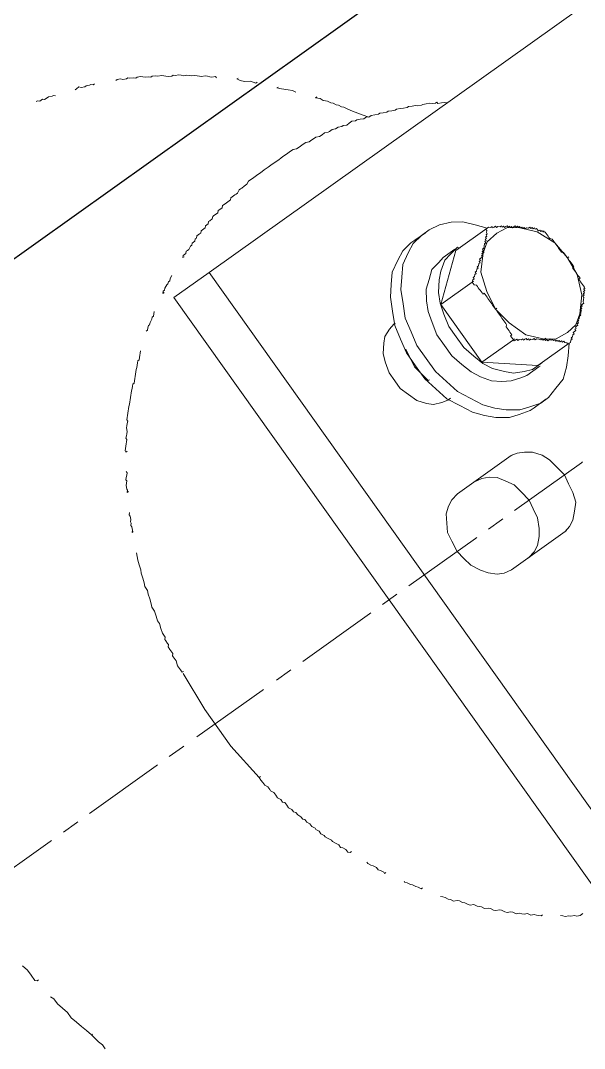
# Model space of a CAD drawing. Header units: feet. Extents: x 2321988 to 2329858, y 6722724 to 6730499.
# Drawn here: x 2326070.971 to 2326071.256, y 6726843.012 to 6726843.532 of the extents above; entities that cross this region are included whole.
import ezdxf

# ---------------------------------------------------------------- set-up
doc = ezdxf.new("R2010")
doc.units = ezdxf.units.FT
doc.header["$MEASUREMENT"] = 0
doc.layers.add('C-BESS-EQUIPMENT', color=255, linetype='Continuous')

# ---------------------------------------------------------------- blocks, each defined once
blk = doc.blocks.new('Midpoint Site Plan$0$A$C71e53a02')
at = {"lineweight": 9}
for points in [[(14.8607, 3.6592), (14.8509, 3.6689), (14.8412, 3.6689), (14.8217, 3.6787), (14.812, 3.6787), (14.7925, 3.6787), (14.7827, 3.6884), (14.7632, 3.6884), (14.7535, 3.6982), (14.7438, 3.6982), (14.7535, 3.6982)], [(15.0946, 3.5812), (15.0848, 3.5812), (15.0751, 3.591), (15.0653, 3.591), (15.0458, 3.6007), (15.0361, 3.6007), (15.0166, 3.6105), (15.0069, 3.6202), (14.9874, 3.6202), (14.9776, 3.6202), (14.9874, 3.6202)], [(15.7182, 3.1817), (15.7182, 3.1914), (15.6987, 3.2012), (15.689, 3.2109), (15.6792, 3.2207), (15.6695, 3.2304), (15.65, 3.2402), (15.6403, 3.2499), (15.6305, 3.2596), (15.6208, 3.2694), (15.6013, 3.2791), (15.5915, 3.2889), (15.5818, 3.2986), (15.5623, 3.3084), (15.5526, 3.3181), (15.5428, 3.3279), (15.5233, 3.3376), (15.5136, 3.3473), (15.5038, 3.3473), (15.4844, 3.3571), (15.4746, 3.3668), (15.4649, 3.3766), (15.4551, 3.3863), (15.4356, 3.3961), (15.4259, 3.4058), (15.4064, 3.4156), (15.3967, 3.4156), (15.3869, 3.4253), (15.3674, 3.4351), (15.3577, 3.4448), (15.3479, 3.4545), (15.3284, 3.4643), (15.3187, 3.4643), (15.3089, 3.474), (15.2895, 3.4838), (15.2797, 3.4935), (15.27, 3.4935), (15.2505, 3.5033), (15.2407, 3.513), (15.2212, 3.5228), (15.2115, 3.5228), (15.2212, 3.5228)], [(15.2115, 3.5228), (15.2115, 3.5228)], [(15.9034, 3.016), (15.8936, 3.016), (15.8741, 3.0453), (15.8449, 3.0648), (15.8254, 3.0842), (15.8157, 3.1037), (15.8254, 3.1037)], [(16.0593, 2.8309), (16.0495, 2.8504), (16.0301, 2.8699), (16.0008, 2.8991), (15.9813, 2.9186), (15.9911, 2.9186)], [(16.3321, 2.4508), (16.3127, 2.48), (16.2932, 2.5093), (16.2737, 2.5385), (16.2542, 2.5677), (16.2444, 2.5872), (16.2347, 2.597), (16.225, 2.6165), (16.2152, 2.6262), (16.2055, 2.6457), (16.1957, 2.6554), (16.186, 2.6749), (16.1762, 2.6847), (16.1665, 2.6944), (16.1567, 2.7139), (16.1372, 2.7334), (16.147, 2.7334)], [(15.6792, 2.558), (15.6598, 2.558), (15.6305, 2.558), (15.6013, 2.558), (15.5818, 2.558), (15.5623, 2.558), (15.5526, 2.558), (15.5428, 2.558), (15.5233, 2.558), (15.5136, 2.558), (15.4941, 2.5482), (15.4844, 2.5482), (15.4746, 2.5482), (15.4551, 2.5482), (15.4454, 2.5482), (15.4356, 2.5482), (15.4161, 2.5385), (15.4064, 2.5385), (15.3967, 2.5385), (15.3772, 2.5385), (15.3674, 2.5385), (15.3577, 2.5288), (15.3382, 2.5288), (15.3284, 2.5288), (15.3187, 2.5288), (15.2992, 2.5288), (15.2895, 2.519), (15.2797, 2.519), (15.2602, 2.519), (15.2505, 2.5093), (15.2407, 2.5093), (15.2212, 2.5093), (15.2115, 2.5093), (15.2018, 2.4995), (15.1823, 2.4995), (15.1725, 2.4995), (15.1628, 2.4898), (15.1433, 2.4898), (15.1335, 2.48), (15.1238, 2.48), (15.1043, 2.48), (15.0946, 2.4703), (15.0848, 2.4703), (15.0653, 2.4703), (15.0556, 2.4605), (15.0458, 2.4605), (15.0361, 2.4508), (15.0166, 2.4508), (15.0069, 2.4411), (14.9971, 2.4411), (14.9776, 2.4313), (14.9679, 2.4313), (14.9581, 2.4313), (14.9484, 2.4216), (14.9289, 2.4216), (14.9192, 2.4118), (14.9289, 2.4118)], [(16.7707, 2.2462), (16.7609, 2.2559), (16.7414, 2.2656), (16.7219, 2.2754), (16.7219, 2.2851), (16.7122, 2.2851), (16.6927, 2.2949), (16.683, 2.3046), (16.6635, 2.3144), (16.644, 2.3241), (16.6342, 2.3241), (16.6147, 2.3339), (16.605, 2.3436), (16.5855, 2.3533), (16.566, 2.3631), (16.5563, 2.3631), (16.5368, 2.3728), (16.5173, 2.3826), (16.4978, 2.3923), (16.4881, 2.3923), (16.4686, 2.4021), (16.4491, 2.4118), (16.4393, 2.4118), (16.4198, 2.4216), (16.4004, 2.4313), (16.3906, 2.4313), (16.3711, 2.4411), (16.3516, 2.4508), (16.3321, 2.4508), (16.3224, 2.4605), (16.3029, 2.4605), (16.2834, 2.4703), (16.2639, 2.48), (16.2542, 2.48), (16.2347, 2.4898), (16.2152, 2.4898), (16.1957, 2.4898), (16.1762, 2.4995), (16.1665, 2.4995), (16.147, 2.5093), (16.1275, 2.5093), (16.108, 2.519), (16.0885, 2.519), (16.0788, 2.519), (16.0593, 2.5288), (16.0398, 2.5288), (16.0203, 2.5288), (16.0008, 2.5385), (15.9911, 2.5385), (15.9716, 2.5385), (15.9521, 2.5385), (15.9326, 2.5482), (15.9131, 2.5482), (15.9034, 2.5482), (15.8839, 2.5482), (15.8644, 2.5482), (15.8449, 2.558), (15.8254, 2.558), (15.8059, 2.558), (15.7962, 2.558), (15.7767, 2.558), (15.7572, 2.558), (15.7377, 2.558), (15.7182, 2.558), (15.6792, 2.558), (15.689, 2.558)], [(14.9192, 2.4118), (14.9192, 2.4118)], [(14.8022, 2.3631), (14.7827, 2.3533), (14.773, 2.3436), (14.7632, 2.3436), (14.7535, 2.3339), (14.7438, 2.3339), (14.7243, 2.3241), (14.7145, 2.3144), (14.7048, 2.3144), (14.695, 2.3046), (14.7048, 2.3046)], [(14.8022, 2.3631), (14.8022, 2.3631)], [(14.5878, 2.2462), (14.5781, 2.2364), (14.5684, 2.2267), (14.5586, 2.2267), (14.5489, 2.2169), (14.5294, 2.2072), (14.5196, 2.1974), (14.5099, 2.1974), (14.5001, 2.1877), (14.4904, 2.1779), (14.4806, 2.1779), (14.4904, 2.1779)], [(15.0069, 2.2462), (14.9971, 2.2462), (14.734, 2.2462), (14.734, -2.2559), (14.7438, -2.2559)], [(21.8184, 2.2462), (21.8087, 2.2462), (14.9971, 2.2462), (14.9971, -2.2559), (15.0069, -2.2559), (14.9971, -2.2559), (14.734, -2.2559)], [(14.3832, 2.1), (14.3735, 2.0902), (14.3637, 2.0805), (14.354, 2.0708), (14.3442, 2.061), (14.3345, 2.061), (14.3247, 2.0513), (14.315, 2.0415), (14.3052, 2.0318), (14.2955, 2.022), (14.2858, 2.0123), (14.276, 2.0025), (14.2663, 1.9928), (14.2565, 1.983), (14.2468, 1.9733), (14.237, 1.9636), (14.2273, 1.9636), (14.2175, 1.9538), (14.2078, 1.9441), (14.1981, 1.9343), (14.1883, 1.9246), (14.1786, 1.9148), (14.1688, 1.9051), (14.1591, 1.8953), (14.1493, 1.8856), (14.1396, 1.8759), (14.1298, 1.8661), (14.1201, 1.8564), (14.1103, 1.8466), (14.1006, 1.8369), (14.0909, 1.8271), (14.0811, 1.8174), (14.0714, 1.8076), (14.0714, 1.7979), (14.0616, 1.7882), (14.0519, 1.7784), (14.0421, 1.7687), (14.0324, 1.7492), (14.0226, 1.7394), (14.0129, 1.7297), (14.0032, 1.7199), (14.0032, 1.7102), (13.9934, 1.7005), (13.9837, 1.6907), (13.9739, 1.681), (13.9642, 1.6712), (13.9544, 1.6615), (13.9544, 1.6517), (13.9642, 1.6517)], [(14.3832, 2.1), (14.3832, 2.1)], [(16.1275, 1.681), (16.0983, 1.681), (16.0301, 1.6712), (15.9716, 1.642), (15.9034, 1.603), (15.8547, 1.5445), (15.8059, 1.4861), (15.767, 1.4081), (15.728, 1.3302), (15.7085, 1.2425), (15.689, 1.1547), (15.689, 1.0573), (15.689, 0.9599), (15.7085, 0.8722), (15.728, 0.7844), (15.767, 0.7065), (15.8059, 0.6285), (15.8547, 0.5701), (15.9034, 0.5213), (15.9716, 0.4726), (16.0301, 0.4531), (16.0983, 0.4336), (16.1275, 0.4336), (16.2055, 0.4336), (16.2152, 0.4336)], [(16.2932, 1.4861), (16.527, 1.4861), (16.4783, 1.5445), (16.4296, 1.603), (16.3711, 1.642), (16.3029, 1.6712), (16.2347, 1.681), (16.1762, 1.681), (16.108, 1.6712), (16.0495, 1.642), (15.9813, 1.603), (15.9326, 1.5445), (15.8839, 1.4861), (15.8449, 1.4081), (15.8059, 1.3302), (15.7864, 1.2425), (15.767, 1.1547), (15.767, 1.0573), (15.767, 0.9599), (15.7864, 0.8722), (15.8059, 0.7844), (15.8449, 0.7065), (15.8839, 0.6285), (15.9326, 0.5701), (15.9813, 0.5213), (16.0495, 0.4726), (16.108, 0.4531), (16.1762, 0.4336), (16.2347, 0.4336), (16.3029, 0.4531), (16.3711, 0.4726), (16.4296, 0.5213), (16.4783, 0.5701), (16.527, 0.6285), (16.5368, 0.6285), (16.527, 0.6285), (16.2932, 0.6285), (16.0301, 0.8429), (16.0398, 0.8429)], [(16.2055, 1.681), (16.1275, 1.681), (16.1372, 1.681)], [(13.8862, 1.5543), (13.8862, 1.5445), (13.8765, 1.5348), (13.8667, 1.525), (13.857, 1.5153), (13.857, 1.5056), (13.8472, 1.4958), (13.8375, 1.4861), (13.8278, 1.4666), (13.8278, 1.4568), (13.818, 1.4471), (13.8278, 1.4471)], [(16.2932, 1.4958), (16.2055, 1.4958), (16.2152, 1.4958), (16.2055, 1.4958), (16.1665, 1.4861), (16.108, 1.4763), (16.0593, 1.4373), (16.0106, 1.3984), (15.9716, 1.3399), (15.9424, 1.2814), (15.9229, 1.2132), (15.9034, 1.1353), (15.9034, 1.0573), (15.9034, 0.9793), (15.9229, 0.9014), (15.9424, 0.8332), (15.9716, 0.7747), (16.0106, 0.7162), (16.0593, 0.6773), (16.108, 0.648), (16.1665, 0.6285), (16.2055, 0.6188), (16.2932, 0.6188), (16.3029, 0.6188)], [(16.3224, 0.6285), (16.3127, 0.6285), (16.2542, 0.6285), (16.2055, 0.648), (16.147, 0.6773), (16.108, 0.7162), (16.0593, 0.7747), (16.0301, 0.8332), (16.0106, 0.9014), (15.9911, 0.9793), (15.9911, 1.0573), (15.9911, 1.1353), (16.0106, 1.2132), (16.0301, 1.2814), (16.0593, 1.3399), (16.108, 1.3984), (16.147, 1.4373), (16.2055, 1.4763), (16.2542, 1.4861), (16.3127, 1.4958), (16.3224, 1.4861), (16.3321, 1.4861)], [(16.3029, 1.4861), (16.2932, 1.4861), (16.0301, 1.2717), (16.2639, 1.2717), (16.2737, 1.2717), (16.2639, 1.2717)], [(16.7901, 1.2717), (16.7901, 1.2814), (16.7804, 1.2814), (16.7804, 1.2912), (16.7707, 1.2912), (16.7707, 1.3009), (16.7707, 1.3107), (16.7609, 1.3107), (16.7609, 1.3204), (16.7512, 1.3204), (16.7512, 1.3302), (16.7414, 1.3302), (16.7414, 1.3399), (16.7317, 1.3399), (16.7219, 1.3496), (16.7122, 1.3496), (16.7122, 1.3594), (16.7024, 1.3594), (16.7024, 1.3691), (16.6927, 1.3691), (16.6927, 1.3789), (16.683, 1.3789), (16.683, 1.3886), (16.6732, 1.3886), (16.6732, 1.3984), (16.6635, 1.3984), (16.6537, 1.3984), (16.6537, 1.4081), (16.644, 1.4081), (16.644, 1.4179), (16.6342, 1.4179), (16.6342, 1.4276), (16.6245, 1.4276), (16.6147, 1.4276), (16.6147, 1.4373), (16.605, 1.4373), (16.605, 1.4471), (16.5953, 1.4471), (16.5855, 1.4568), (16.5758, 1.4568), (16.5758, 1.4666), (16.566, 1.4666), (16.5563, 1.4666), (16.5563, 1.4763), (16.5465, 1.4763), (16.5368, 1.4861), (16.527, 1.4861), (16.5368, 1.4861), (16.527, 1.4861), (16.5173, 1.4861), (16.5173, 1.4763), (16.5075, 1.4666), (16.5075, 1.4568), (16.4978, 1.4568), (16.4978, 1.4471), (16.4881, 1.4471), (16.4881, 1.4373), (16.4783, 1.4373), (16.4783, 1.4276), (16.4686, 1.4276), (16.4686, 1.4179), (16.4588, 1.4179), (16.4491, 1.4081), (16.4393, 1.3984), (16.4296, 1.3984), (16.4296, 1.3886), (16.4198, 1.3886), (16.4198, 1.3789), (16.4296, 1.3789), (16.4198, 1.3789), (16.4783, 1.4179), (16.5563, 1.4276), (16.6245, 1.4179), (16.683, 1.3789), (16.7609, 1.2912), (16.8096, 1.1742), (16.8194, 1.0573), (16.8096, 0.9404), (16.8096, 0.9306), (16.8096, 0.9209), (16.8096, 0.9111), (16.7999, 0.9111), (16.7999, 0.9014), (16.7999, 0.8916), (16.7999, 0.8819), (16.7999, 0.8722), (16.7999, 0.8624), (16.7999, 0.8527), (16.7901, 0.8429)], [(16.4783, 1.4373), (16.4783, 1.4373)], [(16.4783, 1.4373), (16.4783, 1.4373)], [(16.4783, 1.4373), (16.4783, 1.4373)], [(16.4783, 1.4373), (16.4783, 1.4373)], [(16.4783, 1.4373), (16.4783, 1.4373)], [(16.4783, 1.4373), (16.4783, 1.4373)], [(16.4783, 1.4373), (16.4783, 1.4373)], [(16.4783, 1.4373), (16.4783, 1.4373)], [(16.4881, 1.4471), (16.4881, 1.4471)], [(16.4881, 1.4471), (16.4881, 1.4471)], [(16.4881, 1.4471), (16.4881, 1.4471)], [(16.4881, 1.4471), (16.4881, 1.4471)], [(16.4881, 1.4471), (16.4881, 1.4471)], [(16.4881, 1.4471), (16.4881, 1.4471)], [(16.4881, 1.4471), (16.4881, 1.4471)], [(16.4881, 1.4471), (16.4881, 1.4471)], [(16.4881, 1.4471), (16.4881, 1.4471)], [(16.4881, 1.4373), (16.4881, 1.4373)], [(16.4978, 1.4568), (16.4978, 1.4568)], [(16.4978, 1.4568), (16.4978, 1.4568)], [(16.4978, 1.4568), (16.4978, 1.4568)], [(16.4978, 1.4568), (16.4978, 1.4568)], [(16.4978, 1.4568), (16.4978, 1.4568)], [(16.4978, 1.4568), (16.4978, 1.4568)], [(16.4978, 1.4568), (16.4978, 1.4568)], [(16.4978, 1.4568), (16.4978, 1.4568)], [(16.4978, 1.4568), (16.4978, 1.4568)], [(16.4978, 1.4568), (16.4978, 1.4568)], [(16.4978, 1.4471), (16.4978, 1.4471)], [(16.5075, 1.4666), (16.5075, 1.4666)], [(16.5075, 1.4666), (16.5075, 1.4666)], [(16.5075, 1.4666), (16.5075, 1.4666)], [(16.5075, 1.4666), (16.5075, 1.4666)], [(16.5075, 1.4666), (16.5075, 1.4666)], [(16.5075, 1.4666), (16.5075, 1.4666)], [(16.5075, 1.4666), (16.5075, 1.4666)], [(16.5173, 1.4763), (16.5173, 1.4763)], [(16.5173, 1.4763), (16.5173, 1.4763)], [(16.5173, 1.4763), (16.5173, 1.4763)], [(16.5173, 1.4763), (16.5173, 1.4763)], [(16.5173, 1.4763), (16.5173, 1.4763)], [(16.527, 1.4861), (16.527, 1.4861)], [(16.527, 1.4861), (16.527, 1.4861)], [(16.5465, 1.4763), (16.5465, 1.4763)], [(16.5563, 1.4763), (16.5563, 1.4763)], [(16.566, 1.4666), (16.566, 1.4666)], [(16.566, 1.4666), (16.566, 1.4666)], [(16.566, 1.4666), (16.566, 1.4666)], [(16.5758, 1.4568), (16.5758, 1.4568)], [(16.5855, 1.4568), (16.5855, 1.4568)], [(16.5855, 1.4568), (16.5855, 1.4568)], [(16.5855, 1.4568), (16.5855, 1.4568)], [(16.5953, 1.4471), (16.5953, 1.4471)], [(16.5953, 1.4471), (16.5953, 1.4471)], [(16.5953, 1.4471), (16.5953, 1.4471)], [(16.605, 1.4471), (16.605, 1.4471)], [(16.605, 1.4373), (16.605, 1.4373)], [(16.6147, 1.4373), (16.6147, 1.4373)], [(16.6147, 1.4373), (16.6147, 1.4373)], [(16.7999, 0.8429), (16.7901, 0.8429), (16.7901, 0.8332), (16.7804, 0.8332), (16.7804, 0.8234), (16.7707, 0.8234), (16.7707, 0.8137), (16.7609, 0.8137), (16.7609, 0.8039), (16.7512, 0.7942), (16.7414, 0.7844), (16.7414, 0.7747), (16.7317, 0.7747), (16.7219, 0.7747), (16.7219, 0.765), (16.7122, 0.765), (16.7122, 0.7552), (16.7024, 0.7552), (16.7024, 0.7455), (16.6927, 0.7455), (16.6927, 0.7357), (16.683, 0.7357), (16.6927, 0.7357), (16.683, 0.7357), (16.6245, 0.6967), (16.5563, 0.687), (16.4783, 0.6967), (16.4198, 0.7357), (16.4296, 0.7357), (16.4198, 0.7357), (16.3419, 0.8234), (16.3029, 0.9404), (16.2834, 1.0573), (16.2932, 1.0573), (16.2834, 1.0573), (16.3029, 1.1742), (16.3419, 1.2912), (16.4198, 1.3789), (16.4101, 1.3789), (16.4101, 1.3691), (16.4004, 1.3691), (16.4004, 1.3594), (16.3906, 1.3594), (16.3809, 1.3594), (16.3809, 1.3496), (16.3711, 1.3496), (16.3711, 1.3399), (16.3614, 1.3399), (16.3516, 1.3302), (16.3419, 1.3302), (16.3419, 1.3204), (16.3321, 1.3204), (16.3224, 1.3107), (16.3127, 1.3107), (16.3127, 1.3009), (16.3029, 1.3009), (16.2932, 1.2912), (16.2834, 1.2912), (16.2834, 1.2814), (16.2737, 1.2814), (16.2639, 1.2717), (16.2639, 1.2619), (16.2639, 1.2522), (16.2737, 1.2425), (16.2737, 1.2327), (16.2737, 1.223), (16.2737, 1.2132), (16.2737, 1.2035), (16.2737, 1.1937), (16.2737, 1.184), (16.2737, 1.1742), (16.2834, 1.1742), (16.2834, 1.1645), (16.2834, 1.1547), (16.2834, 1.145), (16.2834, 1.1353), (16.2834, 1.1255), (16.2834, 1.1158), (16.2834, 1.106), (16.2834, 1.0963), (16.2834, 1.0865), (16.2834, 1.0768), (16.2834, 1.067), (16.2834, 1.0573), (16.2834, 1.0476), (16.2834, 1.0378), (16.2834, 1.0281), (16.2834, 1.0183), (16.2834, 1.0086), (16.2834, 0.9988), (16.2834, 0.9891), (16.2834, 0.9793), (16.2834, 0.9696), (16.2834, 0.9599), (16.2834, 0.9501), (16.2834, 0.9404), (16.2737, 0.9306), (16.2737, 0.9209), (16.2737, 0.9111), (16.2737, 0.9014), (16.2737, 0.8916), (16.2737, 0.8819), (16.2737, 0.8722), (16.2639, 0.8722), (16.2639, 0.8624), (16.2639, 0.8527), (16.2639, 0.8429), (16.2737, 0.8429), (16.2639, 0.8429), (16.0301, 0.8429), (16.0301, 1.2717), (16.0398, 1.2717)], [(16.4101, 1.3789), (16.4101, 1.3789)], [(16.4101, 1.3789), (16.4101, 1.3789)], [(16.4198, 1.3789), (16.4198, 1.3789)], [(16.4296, 1.3886), (16.4296, 1.3886)], [(16.4296, 1.3886), (16.4296, 1.3886)], [(16.4393, 1.3984), (16.4393, 1.3984)], [(16.4393, 1.3984), (16.4393, 1.3984)], [(16.4393, 1.3984), (16.4393, 1.3984)], [(16.4393, 1.3984), (16.4393, 1.3984)], [(16.4491, 1.4081), (16.4491, 1.4081)], [(16.4491, 1.4081), (16.4491, 1.4081)], [(16.4491, 1.4081), (16.4491, 1.4081)], [(16.4491, 1.4081), (16.4491, 1.4081)], [(16.4491, 1.4081), (16.4491, 1.4081)], [(16.4491, 1.4081), (16.4491, 1.4081)], [(16.4491, 1.4081), (16.4491, 1.4081)], [(16.4588, 1.4179), (16.4588, 1.4179)], [(16.4588, 1.4179), (16.4588, 1.4179)], [(16.4588, 1.4179), (16.4588, 1.4179)], [(16.4588, 1.4179), (16.4588, 1.4179)], [(16.4588, 1.4179), (16.4588, 1.4179)], [(16.4588, 1.4179), (16.4588, 1.4179)], [(16.4588, 1.4179), (16.4588, 1.4179)], [(16.4588, 1.4179), (16.4588, 1.4179)], [(16.4588, 1.4179), (16.4588, 1.4179)], [(16.4686, 1.4276), (16.4686, 1.4276)], [(16.4686, 1.4276), (16.4686, 1.4276)], [(16.4686, 1.4276), (16.4686, 1.4276)], [(16.4686, 1.4276), (16.4686, 1.4276)], [(16.4686, 1.4276), (16.4686, 1.4276)], [(16.4686, 1.4276), (16.4686, 1.4276)], [(16.4686, 1.4276), (16.4686, 1.4276)], [(16.4686, 1.4276), (16.4686, 1.4276)], [(16.4686, 1.4276), (16.4686, 1.4276)], [(16.4783, 1.4276), (16.4783, 1.4276)], [(16.6245, 1.4276), (16.6245, 1.4276)], [(16.6245, 1.4276), (16.6245, 1.4276)], [(16.6245, 1.4276), (16.6245, 1.4276)], [(16.6342, 1.4179), (16.6342, 1.4179)], [(16.6342, 1.4179), (16.6342, 1.4179)], [(16.644, 1.4179), (16.644, 1.4179)], [(16.644, 1.4179), (16.644, 1.4179)], [(16.6537, 1.4081), (16.6537, 1.4081)], [(16.6537, 1.4081), (16.6537, 1.4081)], [(16.6537, 1.4081), (16.6537, 1.4081)], [(16.6635, 1.3984), (16.6635, 1.3984)], [(16.6635, 1.3984), (16.6635, 1.3984)], [(16.6635, 1.3984), (16.6635, 1.3984)], [(16.6635, 1.3984), (16.6635, 1.3984)], [(16.6635, 1.3984), (16.6635, 1.3984)], [(16.6635, 1.3984), (16.6635, 1.3984)], [(16.6635, 1.3984), (16.6635, 1.3984)], [(16.6732, 1.3984), (16.6732, 1.3984)], [(16.6732, 1.3984), (16.6732, 1.3984)], [(16.6732, 1.3886), (16.6732, 1.3886)], [(16.6732, 1.3886), (16.6732, 1.3886)], [(16.6732, 1.3886), (16.6732, 1.3886)], [(16.6732, 1.3886), (16.6732, 1.3886)], [(16.683, 1.3886), (16.683, 1.3886)], [(16.6927, 1.3789), (16.6927, 1.3789)], [(13.7595, 1.3399), (13.7498, 1.3302), (13.7498, 1.3204), (13.74, 1.3009), (13.7303, 1.2912), (13.7303, 1.2814), (13.7206, 1.2717), (13.7206, 1.2619), (13.7108, 1.2425), (13.7011, 1.2327), (13.7108, 1.2327)], [(13.7595, 1.3399), (13.7595, 1.3399)], [(15.728, 1.3399), (15.689, 1.3302), (15.6403, 1.3107), (15.611, 1.2814), (15.5721, 1.2327), (15.5526, 1.184), (15.5331, 1.1158), (15.5331, 1.0573), (15.5331, 0.9988), (15.5526, 0.9404), (15.5721, 0.8819), (15.611, 0.8332), (15.6403, 0.8039), (15.689, 0.7844), (15.728, 0.7747), (15.7377, 0.7747), (15.728, 0.7747)], [(16.3127, 1.3107), (16.3127, 1.3107)], [(16.3224, 1.3107), (16.3224, 1.3107)], [(16.3224, 1.3107), (16.3224, 1.3107)], [(16.3224, 1.3107), (16.3224, 1.3107)], [(16.3321, 1.3204), (16.3321, 1.3204)], [(16.3321, 1.3204), (16.3321, 1.3204)], [(16.3321, 1.3204), (16.3321, 1.3204)], [(16.3419, 1.3302), (16.3419, 1.3302)], [(16.3419, 1.3204), (16.3419, 1.3204)], [(16.3516, 1.3302), (16.3516, 1.3302)], [(16.3516, 1.3302), (16.3516, 1.3302)], [(16.3516, 1.3302), (16.3516, 1.3302)], [(16.3614, 1.3399), (16.3614, 1.3399)], [(16.3614, 1.3399), (16.3614, 1.3399)], [(16.3614, 1.3399), (16.3614, 1.3399)], [(16.3711, 1.3496), (16.3711, 1.3496)], [(16.3711, 1.3399), (16.3711, 1.3399)], [(16.3809, 1.3496), (16.3809, 1.3496)], [(16.3809, 1.3496), (16.3809, 1.3496)], [(16.3906, 1.3594), (16.3906, 1.3594)], [(16.3906, 1.3594), (16.3906, 1.3594)], [(16.3906, 1.3594), (16.3906, 1.3594)], [(16.3906, 1.3594), (16.3906, 1.3594)], [(16.4004, 1.3691), (16.4004, 1.3691)], [(16.4004, 1.3691), (16.4004, 1.3691)], [(16.4004, 1.3691), (16.4004, 1.3691)], [(16.4004, 1.3691), (16.4004, 1.3691)], [(16.4004, 1.3691), (16.4004, 1.3691)], [(16.4004, 1.3691), (16.4004, 1.3691)], [(16.4004, 1.3691), (16.4004, 1.3691)], [(16.4101, 1.3691), (16.4101, 1.3691)], [(16.4101, 1.3691), (16.4101, 1.3691)], [(16.4101, 1.3691), (16.4101, 1.3691)], [(16.6927, 1.3691), (16.6927, 1.3691)], [(16.7024, 1.3691), (16.7024, 1.3691)], [(16.7024, 1.3691), (16.7024, 1.3691)], [(16.7024, 1.3691), (16.7024, 1.3691)], [(16.7122, 1.3594), (16.7122, 1.3594)], [(16.7122, 1.3594), (16.7122, 1.3594)], [(16.7122, 1.3594), (16.7122, 1.3594)], [(16.7122, 1.3594), (16.7122, 1.3594)], [(16.7122, 1.3594), (16.7122, 1.3594)], [(16.7219, 1.3496), (16.7219, 1.3496)], [(16.7219, 1.3496), (16.7219, 1.3496)], [(16.7219, 1.3496), (16.7219, 1.3496)], [(16.7219, 1.3496), (16.7219, 1.3496)], [(16.7219, 1.3496), (16.7219, 1.3496)], [(16.7219, 1.3496), (16.7219, 1.3496)], [(16.7219, 1.3496), (16.7219, 1.3496)], [(16.7219, 1.3496), (16.7219, 1.3496)], [(16.7219, 1.3496), (16.7219, 1.3496)], [(16.7317, 1.3399), (16.7317, 1.3399)], [(16.7317, 1.3399), (16.7317, 1.3399)], [(16.7317, 1.3399), (16.7317, 1.3399)], [(16.7317, 1.3399), (16.7317, 1.3399)], [(16.7317, 1.3399), (16.7317, 1.3399)], [(16.7317, 1.3399), (16.7317, 1.3399)], [(16.7317, 1.3399), (16.7317, 1.3399)], [(16.7317, 1.3399), (16.7317, 1.3399)], [(16.7317, 1.3399), (16.7317, 1.3399)], [(16.7317, 1.3399), (16.7317, 1.3399)], [(16.7414, 1.3302), (16.7414, 1.3302)], [(16.7414, 1.3302), (16.7414, 1.3302)], [(16.7414, 1.3302), (16.7414, 1.3302)], [(16.7414, 1.3302), (16.7414, 1.3302)], [(16.7414, 1.3302), (16.7414, 1.3302)], [(16.7414, 1.3302), (16.7414, 1.3302)], [(16.7414, 1.3302), (16.7414, 1.3302)], [(16.7414, 1.3302), (16.7414, 1.3302)], [(16.7414, 1.3302), (16.7414, 1.3302)], [(16.7512, 1.3204), (16.7512, 1.3204)], [(16.7512, 1.3204), (16.7512, 1.3204)], [(16.7512, 1.3204), (16.7512, 1.3204)], [(16.7512, 1.3204), (16.7512, 1.3204)], [(16.7512, 1.3204), (16.7512, 1.3204)], [(16.7512, 1.3204), (16.7512, 1.3204)], [(16.7512, 1.3204), (16.7512, 1.3204)], [(16.7512, 1.3204), (16.7512, 1.3204)], [(16.7512, 1.3204), (16.7512, 1.3204)], [(16.7512, 1.3204), (16.7512, 1.3204)], [(16.7609, 1.3107), (16.7609, 1.3107)], [(16.7609, 1.3107), (16.7609, 1.3107)], [(16.7609, 1.3107), (16.7609, 1.3107)], [(16.7609, 1.3107), (16.7609, 1.3107)], [(16.7609, 1.3107), (16.7609, 1.3107)], [(16.7609, 1.3107), (16.7609, 1.3107)], [(16.7609, 1.3107), (16.7609, 1.3107)], [(16.7609, 1.3107), (16.7609, 1.3107)], [(16.7609, 1.3107), (16.7609, 1.3107)], [(16.7609, 1.3107), (16.7609, 1.3107)], [(16.2639, 1.2717), (16.2639, 1.2717)], [(16.2639, 1.2619), (16.2639, 1.2619)], [(16.2639, 1.2522), (16.2639, 1.2522)], [(16.2639, 1.2522), (16.2639, 1.2522)], [(16.2932, 1.2912), (16.2932, 1.2912)], [(16.2932, 1.2912), (16.2932, 1.2912)], [(16.2932, 1.2912), (16.2932, 1.2912)], [(16.3029, 1.3009), (16.3029, 1.3009)], [(16.3029, 1.3009), (16.3029, 1.3009)], [(16.3127, 1.3009), (16.3127, 1.3009)], [(16.5368, 0.6285), (16.5465, 0.6383), (16.5563, 0.6383), (16.5563, 0.648), (16.566, 0.648), (16.5758, 0.6578), (16.5855, 0.6578), (16.5855, 0.6675), (16.5953, 0.6675), (16.605, 0.6675), (16.605, 0.6773), (16.6147, 0.6773), (16.6147, 0.687), (16.6245, 0.687), (16.6342, 0.687), (16.6342, 0.6967), (16.644, 0.6967), (16.644, 0.7065), (16.6537, 0.7065), (16.6537, 0.7162), (16.6635, 0.7162), (16.6732, 0.726), (16.683, 0.726), (16.683, 0.7357), (16.7609, 0.8234), (16.8096, 0.9404), (16.8096, 0.9501), (16.8096, 0.9599), (16.8096, 0.9696), (16.8096, 0.9793), (16.8096, 0.9891), (16.8194, 0.9891), (16.8194, 0.9988), (16.8194, 1.0086), (16.8194, 1.0183), (16.8194, 1.0281), (16.8194, 1.0378), (16.8194, 1.0476), (16.8194, 1.0573), (16.8291, 1.0573), (16.8194, 1.0573), (16.8194, 1.067), (16.8194, 1.0768), (16.8194, 1.0865), (16.8194, 1.0963), (16.8096, 1.106), (16.8096, 1.1158), (16.8096, 1.1255), (16.8096, 1.1353), (16.8096, 1.145), (16.8096, 1.1547), (16.8096, 1.1645), (16.8096, 1.1742), (16.8096, 1.184), (16.8096, 1.1937), (16.8096, 1.2035), (16.7999, 1.2132), (16.7999, 1.223), (16.7999, 1.2327), (16.7999, 1.2425), (16.7999, 1.2522), (16.7999, 1.2619), (16.7901, 1.2717), (16.7999, 1.2717)], [(16.7707, 1.3009), (16.7707, 1.3009)], [(16.7707, 1.3009), (16.7707, 1.3009)], [(16.7707, 1.3009), (16.7707, 1.3009)], [(16.7707, 1.3009), (16.7707, 1.3009)], [(16.7707, 1.3009), (16.7707, 1.3009)], [(16.7707, 1.3009), (16.7707, 1.3009)], [(16.7707, 1.3009), (16.7707, 1.3009)], [(16.7707, 1.3009), (16.7707, 1.3009)], [(16.7804, 1.2912), (16.7804, 1.2912)], [(16.7804, 1.2912), (16.7804, 1.2912)], [(16.7804, 1.2912), (16.7804, 1.2912)], [(16.7804, 1.2912), (16.7804, 1.2912)], [(16.7804, 1.2814), (16.7804, 1.2814)], [(16.7901, 1.2814), (16.7901, 1.2814)], [(16.7901, 1.2814), (16.7901, 1.2814)], [(16.7901, 1.2717), (16.7901, 1.2717)], [(16.7999, 1.2619), (16.7999, 1.2619)], [(16.7999, 1.2522), (16.7999, 1.2522)], [(16.7999, 1.2522), (16.7999, 1.2522)], [(13.7011, 1.2327), (13.7011, 1.2327)], [(16.2737, 1.2425), (16.2737, 1.2425)], [(16.2737, 1.2425), (16.2737, 1.2425)], [(16.2737, 1.2327), (16.2737, 1.2327)], [(16.2737, 1.223), (16.2737, 1.223)], [(16.2737, 1.223), (16.2737, 1.223)], [(16.2737, 1.2132), (16.2737, 1.2132)], [(16.2737, 1.2132), (16.2737, 1.2132)], [(16.2737, 1.2035), (16.2737, 1.2035)], [(16.2737, 1.2035), (16.2737, 1.2035)], [(16.2737, 1.1937), (16.2737, 1.1937)], [(16.2737, 1.1937), (16.2737, 1.1937)], [(16.7999, 1.2425), (16.7999, 1.2425)], [(16.7999, 1.2425), (16.7999, 1.2425)], [(16.7999, 1.2327), (16.7999, 1.2327)], [(16.7999, 1.223), (16.7999, 1.223)], [(16.7999, 1.223), (16.7999, 1.223)], [(16.7999, 1.2132), (16.7999, 1.2132)], [(16.7999, 1.2132), (16.7999, 1.2132)], [(16.8096, 1.2035), (16.8096, 1.2035)], [(16.8096, 1.2035), (16.8096, 1.2035)], [(16.8096, 1.1937), (16.8096, 1.1937)], [(16.8096, 1.1937), (16.8096, 1.1937)], [(15.6987, 1.1742), (15.6792, 1.0573), (15.6987, 0.9404), (15.7085, 0.9404)], [(16.2737, 1.184), (16.2737, 1.184)], [(16.2737, 1.184), (16.2737, 1.184)], [(16.2834, 1.1742), (16.2834, 1.1742)], [(16.2834, 1.1645), (16.2834, 1.1645)], [(16.2834, 1.1645), (16.2834, 1.1645)], [(16.2834, 1.1547), (16.2834, 1.1547)], [(16.2834, 1.1547), (16.2834, 1.1547)], [(16.2834, 1.145), (16.2834, 1.145)], [(16.2834, 1.1353), (16.2834, 1.1353)], [(16.2834, 1.1353), (16.2834, 1.1353)], [(16.2834, 1.1255), (16.2834, 1.1255)], [(16.2834, 1.1255), (16.2834, 1.1255)], [(16.8096, 1.184), (16.8096, 1.184)], [(16.8096, 1.184), (16.8096, 1.184)], [(16.8096, 1.1742), (16.8096, 1.1742)], [(16.8096, 1.1742), (16.8096, 1.1742)], [(16.8096, 1.1645), (16.8096, 1.1645)], [(16.8096, 1.1645), (16.8096, 1.1645)], [(16.8096, 1.1547), (16.8096, 1.1547)], [(16.8096, 1.1547), (16.8096, 1.1547)], [(16.8096, 1.145), (16.8096, 1.145)], [(16.8096, 1.1353), (16.8096, 1.1353)], [(16.8096, 1.1353), (16.8096, 1.1353)], [(16.8096, 1.1255), (16.8096, 1.1255)], [(16.8096, 1.1255), (16.8096, 1.1255)], [(13.6523, 1.1158), (13.6426, 1.0963), (13.6329, 1.0768), (13.6231, 1.0476), (13.6134, 1.0183), (13.6036, 0.9988), (13.5939, 0.9696), (13.5841, 0.9404), (13.5744, 0.9209), (13.5744, 0.8916), (13.5646, 0.8722), (13.5549, 0.8429), (13.5452, 0.8137), (13.5354, 0.7942), (13.5354, 0.765), (13.5257, 0.7357), (13.5159, 0.7065), (13.5159, 0.687), (13.5062, 0.6578), (13.4964, 0.6285), (13.4964, 0.5993), (13.4867, 0.5896), (13.4867, 0.5798), (13.4867, 0.5603), (13.4867, 0.5506), (13.4769, 0.5408), (13.4769, 0.5213), (13.4769, 0.5116), (13.4769, 0.4921), (13.4672, 0.4824), (13.4672, 0.4726), (13.4672, 0.4531), (13.4672, 0.4434), (13.4575, 0.4142), (13.4575, 0.3849), (13.4575, 0.3654), (13.4672, 0.3654)], [(16.2834, 1.1158), (16.2834, 1.1158)], [(16.2834, 1.1158), (16.2834, 1.1158)], [(16.2834, 1.106), (16.2834, 1.106)], [(16.2834, 1.0963), (16.2834, 1.0963)], [(16.8096, 1.1158), (16.8096, 1.1158)], [(16.8096, 1.1158), (16.8096, 1.1158)], [(16.8096, 1.106), (16.8096, 1.106)], [(16.8194, 1.0963), (16.8194, 1.0963)], [(16.2834, 1.0476), (16.2834, 1.0476)], [(16.2834, 1.0378), (16.2834, 1.0378)], [(16.2834, 1.0378), (16.2834, 1.0378)], [(16.2834, 1.0281), (16.2834, 1.0281)], [(16.2834, 1.0281), (16.2834, 1.0281)], [(16.2834, 1.0183), (16.2834, 1.0183)], [(16.2834, 1.0086), (16.2834, 1.0086)], [(16.2834, 1.0086), (16.2834, 1.0086)], [(16.2834, 0.9988), (16.2834, 0.9988)], [(16.2834, 0.9988), (16.2834, 0.9988)], [(16.8194, 1.0476), (16.8194, 1.0476)], [(16.8194, 1.0378), (16.8194, 1.0378)], [(16.8194, 1.0378), (16.8194, 1.0378)], [(16.8194, 1.0281), (16.8194, 1.0281)], [(16.8194, 1.0281), (16.8194, 1.0281)], [(16.8194, 1.0183), (16.8194, 1.0183)], [(16.8194, 1.0086), (16.8194, 1.0086)], [(16.8194, 1.0086), (16.8194, 1.0086)], [(16.8194, 0.9988), (16.8194, 0.9988)], [(16.8194, 0.9988), (16.8194, 0.9988)], [(16.2834, 0.9891), (16.2834, 0.9891)], [(16.2834, 0.9891), (16.2834, 0.9891)], [(16.2834, 0.9793), (16.2834, 0.9793)], [(16.2834, 0.9793), (16.2834, 0.9793)], [(16.2834, 0.9696), (16.2834, 0.9696)], [(16.2834, 0.9696), (16.2834, 0.9696)], [(16.2834, 0.9599), (16.2834, 0.9599)], [(16.2834, 0.9599), (16.2834, 0.9599)], [(16.2834, 0.9501), (16.2834, 0.9501)], [(16.2834, 0.9404), (16.2834, 0.9404)], [(16.2834, 0.9404), (16.2834, 0.9404)], [(16.8096, 0.9793), (16.8096, 0.9793)], [(16.8096, 0.9793), (16.8096, 0.9793)], [(16.8096, 0.9696), (16.8096, 0.9696)], [(16.8096, 0.9696), (16.8096, 0.9696)], [(16.8096, 0.9599), (16.8096, 0.9599)], [(16.8096, 0.9599), (16.8096, 0.9599)], [(16.8096, 0.9501), (16.8096, 0.9501)], [(16.8096, 0.9404), (16.8096, 0.9404)], [(16.8096, 0.9404), (16.8096, 0.9404)], [(16.8194, 0.9891), (16.8194, 0.9891)], [(16.2737, 0.9306), (16.2737, 0.9306)], [(16.2737, 0.9306), (16.2737, 0.9306)], [(16.2737, 0.9209), (16.2737, 0.9209)], [(16.2737, 0.9209), (16.2737, 0.9209)], [(16.2737, 0.9111), (16.2737, 0.9111)], [(16.2737, 0.9111), (16.2737, 0.9111)], [(16.2737, 0.9014), (16.2737, 0.9014)], [(16.2737, 0.9014), (16.2737, 0.9014)], [(16.2737, 0.8916), (16.2737, 0.8916)], [(16.2737, 0.8916), (16.2737, 0.8916)], [(16.2737, 0.8819), (16.2737, 0.8819)], [(16.7999, 0.9014), (16.7999, 0.9014)], [(16.7999, 0.9014), (16.7999, 0.9014)], [(16.7999, 0.8916), (16.7999, 0.8916)], [(16.7999, 0.8916), (16.7999, 0.8916)], [(16.7999, 0.8819), (16.7999, 0.8819)], [(16.8096, 0.9306), (16.8096, 0.9306)], [(16.8096, 0.9306), (16.8096, 0.9306)], [(16.8096, 0.9209), (16.8096, 0.9209)], [(16.8096, 0.9209), (16.8096, 0.9209)], [(16.8096, 0.9111), (16.8096, 0.9111)], [(16.2639, 0.8429), (16.2639, 0.8332), (16.2737, 0.8332), (16.2834, 0.8332), (16.2834, 0.8234), (16.2932, 0.8234), (16.3029, 0.8137), (16.3127, 0.8137), (16.3127, 0.8039), (16.3224, 0.8039), (16.3321, 0.8039), (16.3321, 0.7942), (16.3419, 0.7942), (16.3419, 0.7844), (16.3516, 0.7844), (16.3614, 0.7747), (16.3711, 0.7747), (16.3711, 0.765), (16.3809, 0.765), (16.3906, 0.7552), (16.4004, 0.7455), (16.4101, 0.7455), (16.4101, 0.7357), (16.4198, 0.7357), (16.4198, 0.726), (16.4296, 0.726), (16.4296, 0.7162), (16.4393, 0.7162), (16.4491, 0.7162), (16.4491, 0.7065), (16.4588, 0.7065), (16.4588, 0.6967), (16.4686, 0.6967), (16.4686, 0.687), (16.4783, 0.687), (16.4783, 0.6773), (16.4881, 0.6773), (16.4881, 0.6675), (16.4978, 0.6675), (16.4978, 0.6578), (16.5075, 0.6578), (16.5075, 0.648), (16.5173, 0.6383), (16.5173, 0.6285), (16.527, 0.6285), (16.5368, 0.6285), (16.527, 0.6285)], [(16.2834, 0.8234), (16.2834, 0.8234)], [(16.2932, 0.8234), (16.2932, 0.8234)], [(16.2932, 0.8234), (16.2932, 0.8234)], [(16.2932, 0.8234), (16.2932, 0.8234)], [(16.3029, 0.8137), (16.3029, 0.8137)], [(16.3029, 0.8137), (16.3029, 0.8137)], [(16.3127, 0.8137), (16.3127, 0.8137)], [(16.3127, 0.8137), (16.3127, 0.8137)], [(16.7707, 0.8137), (16.7707, 0.8137)], [(16.7707, 0.8137), (16.7707, 0.8137)], [(16.7707, 0.8137), (16.7707, 0.8137)], [(16.7707, 0.8137), (16.7707, 0.8137)], [(16.7707, 0.8137), (16.7707, 0.8137)], [(16.7804, 0.8332), (16.7804, 0.8332)], [(16.7999, 0.8722), (16.7999, 0.8722)], [(15.7377, 0.7747), (15.7475, 0.7747)], [(16.3224, 0.8039), (16.3224, 0.8039)], [(16.3224, 0.8039), (16.3224, 0.8039)], [(16.3224, 0.8039), (16.3224, 0.8039)], [(16.3321, 0.7942), (16.3321, 0.7942)], [(16.3321, 0.7942), (16.3321, 0.7942)], [(16.3419, 0.7942), (16.3419, 0.7942)], [(16.3419, 0.7942), (16.3419, 0.7942)], [(16.3419, 0.7942), (16.3419, 0.7942)], [(16.3419, 0.7942), (16.3419, 0.7942)], [(16.3419, 0.7942), (16.3419, 0.7942)], [(16.3419, 0.7844), (16.3419, 0.7844)], [(16.3516, 0.7844), (16.3516, 0.7844)], [(16.3516, 0.7844), (16.3516, 0.7844)], [(16.3516, 0.7844), (16.3516, 0.7844)], [(16.3516, 0.7844), (16.3516, 0.7844)], [(16.3516, 0.7844), (16.3516, 0.7844)], [(16.3516, 0.7844), (16.3516, 0.7844)], [(16.3614, 0.7747), (16.3614, 0.7747)], [(16.3614, 0.7747), (16.3614, 0.7747)], [(16.3614, 0.7747), (16.3614, 0.7747)], [(16.3711, 0.7747), (16.3711, 0.7747)], [(16.3711, 0.765), (16.3711, 0.765)], [(16.3809, 0.765), (16.3809, 0.765)], [(16.3809, 0.765), (16.3809, 0.765)], [(16.3809, 0.765), (16.3809, 0.765)], [(16.3906, 0.7552), (16.3906, 0.7552)], [(16.3906, 0.7552), (16.3906, 0.7552)], [(16.3906, 0.7552), (16.3906, 0.7552)], [(16.3906, 0.7552), (16.3906, 0.7552)], [(16.7024, 0.7552), (16.7024, 0.7552)], [(16.7122, 0.7552), (16.7122, 0.7552)], [(16.7122, 0.7552), (16.7122, 0.7552)], [(16.7122, 0.7552), (16.7122, 0.7552)], [(16.7122, 0.7552), (16.7122, 0.7552)], [(16.7122, 0.7552), (16.7122, 0.7552)], [(16.7122, 0.7552), (16.7122, 0.7552)], [(16.7122, 0.7552), (16.7122, 0.7552)], [(16.7122, 0.7552), (16.7122, 0.7552)], [(16.7219, 0.765), (16.7219, 0.765)], [(16.7219, 0.765), (16.7219, 0.765)], [(16.7219, 0.765), (16.7219, 0.765)], [(16.7219, 0.765), (16.7219, 0.765)], [(16.7219, 0.765), (16.7219, 0.765)], [(16.7219, 0.765), (16.7219, 0.765)], [(16.7219, 0.765), (16.7219, 0.765)], [(16.7219, 0.765), (16.7219, 0.765)], [(16.7219, 0.765), (16.7219, 0.765)], [(16.7317, 0.7747), (16.7317, 0.7747)], [(16.7317, 0.7747), (16.7317, 0.7747)], [(16.7317, 0.7747), (16.7317, 0.7747)], [(16.7317, 0.7747), (16.7317, 0.7747)], [(16.7317, 0.7747), (16.7317, 0.7747)], [(16.7317, 0.7747), (16.7317, 0.7747)], [(16.7317, 0.7747), (16.7317, 0.7747)], [(16.7317, 0.7747), (16.7317, 0.7747)], [(16.7317, 0.7747), (16.7317, 0.7747)], [(16.7414, 0.7844), (16.7414, 0.7844)], [(16.7414, 0.7844), (16.7414, 0.7844)], [(16.7414, 0.7844), (16.7414, 0.7844)], [(16.7414, 0.7844), (16.7414, 0.7844)], [(16.7414, 0.7844), (16.7414, 0.7844)], [(16.7414, 0.7844), (16.7414, 0.7844)], [(16.7414, 0.7844), (16.7414, 0.7844)], [(16.7414, 0.7844), (16.7414, 0.7844)], [(16.7414, 0.7844), (16.7414, 0.7844)], [(16.7414, 0.7844), (16.7414, 0.7844)], [(16.7512, 0.7942), (16.7512, 0.7942)], [(16.7512, 0.7942), (16.7512, 0.7942)], [(16.7512, 0.7942), (16.7512, 0.7942)], [(16.7512, 0.7942), (16.7512, 0.7942)], [(16.7512, 0.7942), (16.7512, 0.7942)], [(16.7512, 0.7942), (16.7512, 0.7942)], [(16.7512, 0.7942), (16.7512, 0.7942)], [(16.7512, 0.7942), (16.7512, 0.7942)], [(16.7512, 0.7942), (16.7512, 0.7942)], [(16.7512, 0.7942), (16.7512, 0.7942)], [(16.7512, 0.7942), (16.7512, 0.7942)], [(16.7609, 0.8039), (16.7609, 0.8039)], [(16.7609, 0.8039), (16.7609, 0.8039)], [(16.7609, 0.8039), (16.7609, 0.8039)], [(16.7609, 0.8039), (16.7609, 0.8039)], [(16.7609, 0.8039), (16.7609, 0.8039)], [(16.7609, 0.8039), (16.7609, 0.8039)], [(16.7609, 0.8039), (16.7609, 0.8039)], [(16.7609, 0.8039), (16.7609, 0.8039)], [(16.7609, 0.8039), (16.7609, 0.8039)], [(16.7609, 0.8039), (16.7609, 0.8039)], [(16.7609, 0.8039), (16.7609, 0.8039)], [(16.4004, 0.7455), (16.4004, 0.7455)], [(16.4004, 0.7455), (16.4004, 0.7455)], [(16.4101, 0.7357), (16.4101, 0.7357)], [(16.4198, 0.7357), (16.4198, 0.7357)], [(16.4296, 0.726), (16.4296, 0.726)], [(16.4296, 0.726), (16.4296, 0.726)], [(16.4296, 0.726), (16.4296, 0.726)], [(16.4296, 0.726), (16.4296, 0.726)], [(16.4296, 0.726), (16.4296, 0.726)], [(16.4296, 0.726), (16.4296, 0.726)], [(16.4296, 0.726), (16.4296, 0.726)], [(16.4393, 0.7162), (16.4393, 0.7162)], [(16.4393, 0.7162), (16.4393, 0.7162)], [(16.4393, 0.7162), (16.4393, 0.7162)], [(16.4393, 0.7162), (16.4393, 0.7162)], [(16.4393, 0.7162), (16.4393, 0.7162)], [(16.4393, 0.7162), (16.4393, 0.7162)], [(16.4393, 0.7162), (16.4393, 0.7162)], [(16.4393, 0.7162), (16.4393, 0.7162)], [(16.4393, 0.7162), (16.4393, 0.7162)], [(16.4491, 0.7065), (16.4491, 0.7065)], [(16.4491, 0.7065), (16.4491, 0.7065)], [(16.4491, 0.7065), (16.4491, 0.7065)], [(16.4491, 0.7065), (16.4491, 0.7065)], [(16.4491, 0.7065), (16.4491, 0.7065)], [(16.4491, 0.7065), (16.4491, 0.7065)], [(16.4491, 0.7065), (16.4491, 0.7065)], [(16.4491, 0.7065), (16.4491, 0.7065)], [(16.4588, 0.7065), (16.4588, 0.7065)], [(16.4588, 0.6967), (16.4588, 0.6967)], [(16.4588, 0.6967), (16.4588, 0.6967)], [(16.4588, 0.6967), (16.4588, 0.6967)], [(16.4588, 0.6967), (16.4588, 0.6967)], [(16.4588, 0.6967), (16.4588, 0.6967)], [(16.4588, 0.6967), (16.4588, 0.6967)], [(16.4588, 0.6967), (16.4588, 0.6967)], [(16.4588, 0.6967), (16.4588, 0.6967)], [(16.4686, 0.6967), (16.4686, 0.6967)], [(16.4686, 0.687), (16.4686, 0.687)], [(16.4686, 0.687), (16.4686, 0.687)], [(16.4686, 0.687), (16.4686, 0.687)], [(16.4686, 0.687), (16.4686, 0.687)], [(16.4686, 0.687), (16.4686, 0.687)], [(16.4686, 0.687), (16.4686, 0.687)], [(16.4686, 0.687), (16.4686, 0.687)], [(16.4686, 0.687), (16.4686, 0.687)], [(16.4783, 0.687), (16.4783, 0.687)], [(16.4783, 0.687), (16.4783, 0.687)], [(16.6147, 0.687), (16.6147, 0.687)], [(16.6245, 0.687), (16.6245, 0.687)], [(16.6245, 0.687), (16.6245, 0.687)], [(16.6245, 0.687), (16.6245, 0.687)], [(16.6342, 0.6967), (16.6342, 0.6967)], [(16.6342, 0.6967), (16.6342, 0.6967)], [(16.644, 0.7065), (16.644, 0.7065)], [(16.644, 0.7065), (16.644, 0.7065)], [(16.644, 0.6967), (16.644, 0.6967)], [(16.6537, 0.7065), (16.6537, 0.7065)], [(16.6537, 0.7065), (16.6537, 0.7065)], [(16.6635, 0.7162), (16.6635, 0.7162)], [(16.6635, 0.7162), (16.6635, 0.7162)], [(16.6635, 0.7162), (16.6635, 0.7162)], [(16.6732, 0.726), (16.6732, 0.726)], [(16.683, 0.7357), (16.683, 0.7357)], [(16.6927, 0.7455), (16.6927, 0.7455)], [(16.6927, 0.7455), (16.6927, 0.7455)], [(16.6927, 0.7455), (16.6927, 0.7455)], [(16.6927, 0.7357), (16.6927, 0.7357)], [(16.6927, 0.7357), (16.6927, 0.7357)], [(16.6927, 0.7357), (16.6927, 0.7357)], [(16.7024, 0.7455), (16.7024, 0.7455)], [(16.7024, 0.7455), (16.7024, 0.7455)], [(16.7024, 0.7455), (16.7024, 0.7455)], [(16.7024, 0.7455), (16.7024, 0.7455)], [(16.7024, 0.7455), (16.7024, 0.7455)], [(16.7024, 0.7455), (16.7024, 0.7455)], [(16.7024, 0.7455), (16.7024, 0.7455)], [(16.4783, 0.6773), (16.4783, 0.6773)], [(16.4783, 0.6773), (16.4783, 0.6773)], [(16.4783, 0.6773), (16.4783, 0.6773)], [(16.4783, 0.6773), (16.4783, 0.6773)], [(16.4783, 0.6773), (16.4783, 0.6773)], [(16.4783, 0.6773), (16.4783, 0.6773)], [(16.4783, 0.6773), (16.4783, 0.6773)], [(16.4881, 0.6773), (16.4881, 0.6773)], [(16.4881, 0.6773), (16.4881, 0.6773)], [(16.4881, 0.6675), (16.4881, 0.6675)], [(16.4881, 0.6675), (16.4881, 0.6675)], [(16.4881, 0.6675), (16.4881, 0.6675)], [(16.4881, 0.6675), (16.4881, 0.6675)], [(16.4881, 0.6675), (16.4881, 0.6675)], [(16.4881, 0.6675), (16.4881, 0.6675)], [(16.4881, 0.6675), (16.4881, 0.6675)], [(16.4881, 0.6675), (16.4881, 0.6675)], [(16.4881, 0.6675), (16.4881, 0.6675)], [(16.4978, 0.6675), (16.4978, 0.6675)], [(16.4978, 0.6578), (16.4978, 0.6578)], [(16.4978, 0.6578), (16.4978, 0.6578)], [(16.4978, 0.6578), (16.4978, 0.6578)], [(16.4978, 0.6578), (16.4978, 0.6578)], [(16.4978, 0.6578), (16.4978, 0.6578)], [(16.4978, 0.6578), (16.4978, 0.6578)], [(16.4978, 0.6578), (16.4978, 0.6578)], [(16.4978, 0.6578), (16.4978, 0.6578)], [(16.4978, 0.6578), (16.4978, 0.6578)], [(16.5075, 0.648), (16.5075, 0.648)], [(16.5075, 0.648), (16.5075, 0.648)], [(16.5075, 0.648), (16.5075, 0.648)], [(16.5075, 0.648), (16.5075, 0.648)], [(16.5173, 0.6383), (16.5173, 0.6383)], [(16.5173, 0.6383), (16.5173, 0.6383)], [(16.5173, 0.6383), (16.5173, 0.6383)], [(16.5173, 0.6383), (16.5173, 0.6383)], [(16.5173, 0.6383), (16.5173, 0.6383)], [(16.527, 0.6285), (16.527, 0.6285)], [(16.527, 0.6285), (16.527, 0.6285)], [(16.5368, 0.6285), (16.5368, 0.6285)], [(16.5465, 0.6383), (16.5465, 0.6383)], [(16.5563, 0.6383), (16.5563, 0.6383)], [(16.5563, 0.6383), (16.5563, 0.6383)], [(16.566, 0.648), (16.566, 0.648)], [(16.566, 0.648), (16.566, 0.648)], [(16.566, 0.648), (16.566, 0.648)], [(16.5758, 0.6578), (16.5758, 0.6578)], [(16.5758, 0.6578), (16.5758, 0.6578)], [(16.5855, 0.6578), (16.5855, 0.6578)], [(16.5855, 0.6578), (16.5855, 0.6578)], [(16.5953, 0.6675), (16.5953, 0.6675)], [(16.5953, 0.6675), (16.5953, 0.6675)], [(16.5953, 0.6675), (16.5953, 0.6675)], [(16.605, 0.6773), (16.605, 0.6773)], [(16.605, 0.6773), (16.605, 0.6773)], [(16.605, 0.6773), (16.605, 0.6773)], [(16.605, 0.6773), (16.605, 0.6773)], [(16.605, 0.6773), (16.605, 0.6773)], [(16.605, 0.6675), (16.605, 0.6675)], [(16.6147, 0.6773), (16.6147, 0.6773)], [(16.6147, 0.6773), (16.6147, 0.6773)], [(16.6147, 0.6773), (16.6147, 0.6773)], [(16.6147, 0.6773), (16.6147, 0.6773)], [(16.1275, 0.4336), (16.1372, 0.4336)], [(13.4575, 0.3557), (13.438, 0.1023), (13.438, -0.1705), (13.4672, -0.4239), (13.4672, -0.4434), (13.4672, -0.4629), (13.4672, -0.4824), (13.4769, -0.5019), (13.4769, -0.5213), (13.4769, -0.5311), (13.4867, -0.5506), (13.4867, -0.5701), (13.4867, -0.5896), (13.4964, -0.609), (13.4964, -0.6285), (13.5062, -0.6383), (13.5062, -0.6578), (13.5062, -0.6773), (13.5159, -0.6967), (13.5159, -0.7162), (13.5257, -0.726), (13.5257, -0.7455), (13.5354, -0.765), (13.5354, -0.7844), (13.5452, -0.7942), (13.5452, -0.8137), (13.5549, -0.8332), (13.5549, -0.8527), (13.5646, -0.8722), (13.5646, -0.8819), (13.5744, -0.9014), (13.5744, -0.9209), (13.5841, -0.9404), (13.5841, -0.9501), (13.5939, -0.9696), (13.6036, -0.9891), (13.6036, -0.9988), (13.6134, -1.0183), (13.6231, -1.0378), (13.6231, -1.0573), (13.6329, -1.067), (13.6426, -1.0865), (13.6426, -1.106), (13.6523, -1.1158), (13.6621, -1.1158)], [(15.4454, 0.2777), (15.3967, 0.268), (15.3577, 0.2485), (15.3187, 0.2193), (15.2895, 0.1705), (15.2602, 0.1218), (15.2505, 0.0633), (15.2407, -0.0049), (15.2505, -0.0633), (15.2602, -0.1218), (15.2895, -0.1803), (15.3187, -0.2193), (15.3577, -0.2582), (15.3967, -0.2777), (15.4454, -0.2875), (15.4551, -0.2875)], [(15.4454, -0.2875), (15.8449, -0.2875), (15.8839, -0.2777), (15.9229, -0.2582), (15.9618, -0.2193), (16.0008, -0.1803), (16.0203, -0.1218), (16.0301, -0.0633), (16.0398, -0.0049), (16.0301, 0.0633), (16.0203, 0.1218), (16.0008, 0.1705), (15.9618, 0.2193), (15.9229, 0.2485), (15.8839, 0.268), (15.8449, 0.2777), (15.8547, 0.2777)], [(15.8449, 0.2777), (15.4454, 0.2777), (15.4551, 0.2777)], [(15.5721, 0.2777), (15.6208, 0.268), (15.6598, 0.2485), (15.6987, 0.2193), (15.728, 0.1705), (15.7572, 0.1218), (15.767, 0.0633), (15.7767, -0.0049), (15.767, -0.0633), (15.7572, -0.1218), (15.728, -0.1803), (15.6987, -0.2193), (15.6598, -0.2582), (15.6208, -0.2777), (15.5721, -0.2875), (15.5818, -0.2875)], [(15.8449, -0.2875), (15.8547, -0.2875)], [(13.4672, -0.4239), (13.4769, -0.4239)], [(11.6352, -0.5213), (11.6449, -0.5603), (11.6449, -0.5993), (11.6449, -0.6383), (11.6547, -0.648), (11.6644, -0.648)], [(11.6644, -0.7747), (11.6742, -0.7942), (11.6742, -0.8332), (11.6839, -0.8722), (11.6937, -0.9111), (11.6937, -0.9501), (11.7034, -0.9891), (11.7131, -1.0281), (11.7229, -1.067), (11.7326, -1.106), (11.7424, -1.1645), (11.7521, -1.1937), (11.7521, -1.223)], [(11.7326, -1.106), (11.7424, -1.106)], [(13.7011, -1.223), (13.7011, -1.2327), (13.7108, -1.2522), (13.7206, -1.2619), (13.7303, -1.2814), (13.7303, -1.3009), (13.74, -1.3107), (13.7498, -1.3302), (13.7498, -1.3399), (13.7595, -1.3399)], [(13.818, -1.4471), (13.818, -1.4568), (13.8278, -1.4666), (13.8375, -1.4861), (13.8472, -1.4958), (13.857, -1.5153), (13.8667, -1.525), (13.8765, -1.5445), (13.8862, -1.5445)], [(13.8765, -1.5445), (13.8765, -1.5445)], [(13.9447, -1.6517), (13.9544, -1.6615), (13.9642, -1.6712), (13.9739, -1.6907), (13.9837, -1.7005), (13.9934, -1.7199), (14.0129, -1.7297), (14.0226, -1.7394), (14.0324, -1.7589), (14.0421, -1.7687), (14.0519, -1.7882), (14.0616, -1.7979), (14.0811, -1.8076), (14.0909, -1.8271), (14.1006, -1.8369), (14.1103, -1.8466), (14.1201, -1.8661), (14.1396, -1.8759), (14.1493, -1.8856), (14.1591, -1.9051), (14.1688, -1.9148), (14.1883, -1.9246), (14.1981, -1.9343), (14.2078, -1.9538), (14.2175, -1.9636), (14.237, -1.9733), (14.2468, -1.983), (14.2565, -2.0025), (14.276, -2.0123), (14.2858, -2.022), (14.2955, -2.0318), (14.315, -2.0415), (14.3247, -2.061), (14.3442, -2.0708), (14.354, -2.0805), (14.3637, -2.0902), (14.3735, -2.1), (14.3832, -2.1)], [(14.4709, -2.1682), (14.4806, -2.1779), (14.4904, -2.1877), (14.5099, -2.1974), (14.5196, -2.2072), (14.5391, -2.2169), (14.5489, -2.2267), (14.5684, -2.2364), (14.5781, -2.2364), (14.5878, -2.2364)]]:
    blk.add_lwpolyline(points, dxfattribs=at)
for points in [[(16.6927, 1.3789), (16.683, 1.3789)], [(15.7377, 1.3399), (15.728, 1.3399)]]:
    blk.add_lwpolyline(points, close=True, dxfattribs=at)
at = {"lineweight": 5}
for points in [[(11.7131, -0.0049), (12.2101, -0.0049), (12.2199, -0.0049)], [(12.3076, -0.0049), (12.405, -0.0049), (12.4148, -0.0049)], [(12.5025, -0.0049), (12.9995, -0.0049), (13.0092, -0.0049)], [(13.0969, -0.0049), (13.1943, -0.0049), (13.2041, -0.0049)], [(13.3015, -0.0049), (13.7888, -0.0049), (13.7985, -0.0049)], [(13.896, -0.0049), (13.9934, -0.0049), (14.0032, -0.0049)], [(14.0909, -0.0049), (14.5878, -0.0049), (14.5976, -0.0049)], [(14.6853, -0.0049), (14.7827, -0.0049), (14.7925, -0.0049)], [(14.8802, -0.0049), (15.3772, -0.0049), (15.3869, -0.0049)], [(15.4746, -0.0049), (15.5721, -0.0049), (15.5818, -0.0049)], [(15.6695, -0.0049), (16.1665, -0.0049), (16.1762, -0.0049)]]:
    blk.add_lwpolyline(points, dxfattribs=at)

msp = doc.modelspace()

# ---------------------------------------------------------------- wipeouts: each hides what was drawn before it
msp.add_wipeout([(2326064.17456, 6726849.7753), (2326064.71751, 6726850.16214), (2326071.53559, 6726840.59259), (2326070.99264, 6726840.20575)]).dxf.layer = 'C-BESS-EQUIPMENT'

# ---------------------------------------------------------------- next in the draw order: wipeouts: each hides what was drawn before it
msp.add_wipeout([(2326066.85219, 6726836.89766), (2326076.01453, 6726843.4256), (2326076.40137, 6726842.88265), (2326067.23903, 6726836.3547)]).dxf.layer = 'C-BESS-EQUIPMENT'

# ---------------------------------------------------------------- next in the draw order: linework, layer by layer
at = {"layer": 'C-BESS-EQUIPMENT'}
msp.add_lwpolyline([(2326063.32233, 6726845.94499), (2326068.61612, 6726849.7167), (2326072.38783, 6726844.4229), (2326067.09403, 6726840.6512)], close=True, dxfattribs=at)

# ---------------------------------------------------------------- next in the draw order: block references
at = {"layer": 'C-BESS-EQUIPMENT', "xscale": 0.08333333333333331, "yscale": 0.08333333333333331, "zscale": 0.08333333333333331, "rotation": 35.46898082920265}
msp.add_blockref('Midpoint Site Plan$0$A$C71e53a02', (2326070.15747, 6726842.52686), dxfattribs=at)

# ---------------------------------------------------------------- next in the draw order: wipeouts: each hides what was drawn before it
msp.add_wipeout([(2326044.1544, 6726887.54167), (2326077.85795, 6726840.23687), (2326077.40832, 6726839.91652), (2326043.70467, 6726887.22144)]).dxf.layer = 'C-BESS-EQUIPMENT'

# ---------------------------------------------------------------- next in the draw order: wipeouts: each hides what was drawn before it
msp.add_wipeout([(2326040.08225, 6726884.64036), (2326073.7858, 6726837.33556), (2326073.33617, 6726837.01521), (2326039.63253, 6726884.32013)]).dxf.layer = 'C-BESS-EQUIPMENT'

doc.saveas('drawing.dxf')
